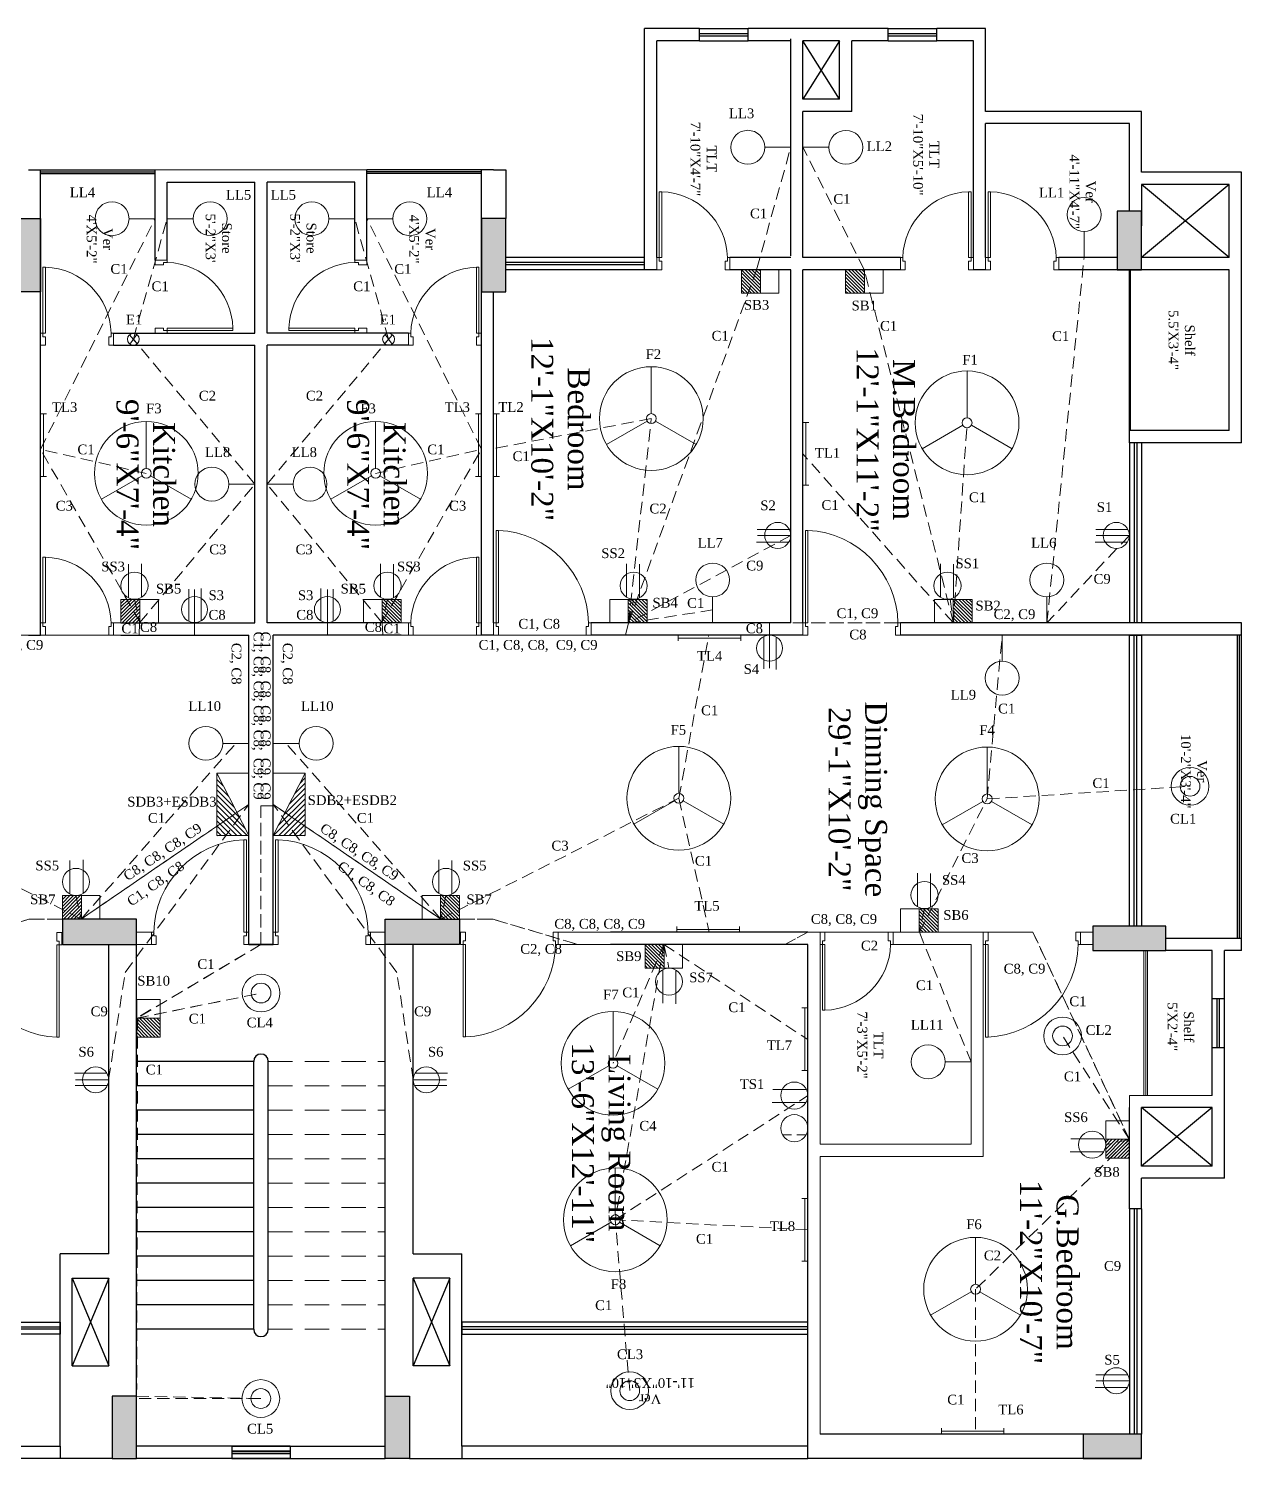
# Model space of a CAD drawing. Header units: feet. Extents: x -1909 to 11484, y -1193 to 2041.
# Drawn here: x 330 to 828, y 33 to 620 of the extents above; entities that cross this region are included whole.
import ezdxf

# ---------------------------------------------------------------- set-up
doc = ezdxf.new("R2010")
doc.units = ezdxf.units.FT
doc.header["$LTSCALE"] = 20
doc.header["$MEASUREMENT"] = 0
doc.linetypes.add('DASHED', pattern=[0.75, 0.5, -0.25])
doc.linetypes.add('HIDDEN', pattern=[0.375, 0.25, -0.125])
doc.layers.get('0').update_dxf_attribs({"color": 255})
for name, color, linetype, lineweight in [('Door', 6, 'Continuous', 0), ('Emergency Lines', 30, 'HIDDEN', 0), ('FF', 50, 'Continuous', 0), ('Hatch', 7, 'Continuous', 0), ('Main Layout', 7, 'Continuous', 0), ('Main Lines', 84, 'HIDDEN', 0), ('text', 10, 'Continuous', 0)]:
    doc.layers.add(name, color=color, linetype=linetype, lineweight=lineweight)
doc.styles.get("Standard").update_dxf_attribs({"font": 'times.ttf', "height": 18})

# ---------------------------------------------------------------- blocks, each defined once
blk = doc.blocks.new('Big Door')
at = {"layer": 'Door', "lineweight": -2}
for p, q in [((-40, 5), (-40, 0)), ((0, 5), (0, 0))]:
    blk.add_line(p, q, dxfattribs=at)
for points in [[(-1, 5), (-1, 43), (-2, 43), (-2, 5), (-1, 5)], [(-40, 0), (-38, 0), (-38, 3.5), (-39, 3.5), (-39, 5), (-40, 5), (-40, 0)], [(0, 0), (-2, 0), (-2, 3.5), (-1, 3.5), (-1, 5), (0, 5), (0, 0)]]:
    blk.add_lwpolyline(points, dxfattribs=at)
blk.add_arc((-0.22, 4.25), 38.79, 92.63565, 178.89215, dxfattribs=at)
blk = doc.blocks.new('Small Door')
at = {"layer": 'Door', "lineweight": -2}
blk.add_line((-5, 30), (0, 30), dxfattribs=at)
for points in [[(0, 30), (0, 28), (-3.5, 28), (-3.5, 29), (-5, 29), (-5, 30), (0, 30)], [(-5, 1), (-32, 1), (-32, 2), (-5, 2), (-5, 1)], [(0, 0), (0, 2), (-3.5, 2), (-3.5, 1), (-5, 1), (-5, 0), (0, 0)]]:
    blk.add_lwpolyline(points, dxfattribs=at)
blk.add_arc((-4.25, 1.25), 27.76, 91.54816, 178.45184, dxfattribs=at)
blk = doc.blocks.new('lintel_light')
blk.add_line((26.7, 0), (0, 0))
blk.add_circle((44.1, 0), 17.4)
blk = doc.blocks.new('tube_light')
at = {"layer": 'FF'}
for p, q in [((0, 3), (0, 6)), ((0, 3), (64.3, 3)), ((0, 3), (0, 0)), ((64.3, 3), (64.3, 6)), ((64.3, 3), (64.3, 0))]:
    blk.add_line(p, q, dxfattribs=at)
blk = doc.blocks.new('exhaust')
for p, q in [((26.7, 1), (-1.3, 33.3)), ((0, 0), (25.4, 34.3))]:
    blk.add_line(p, q)
blk.add_circle((12.7, 17.1), 21.3)
blk = doc.blocks.new('ceiling_light')
at = {"layer": 'FF'}
for radius in [15.5, 8.12]:
    blk.add_circle((0, 8.1), radius, dxfattribs=at)
blk = doc.blocks.new('hatch1')
h = blk.add_hatch()
h.set_pattern_fill('ANSI31', color=256, scale=20, style=0)
h.set_pattern_definition([(45, (-48.1155, 69.177), (-1.76777, 1.76777), [])])
h.paths.add_polyline_path([(19.5, 0), (19.5, 24.2), (0, 24.2), (0, 0)])
blk.add_line((19.5, 24.2), (19.5, 0))
blk.add_lwpolyline([(0, 24.2), (38.5, 24.2), (38.5, 0), (0, 0)], close=True)
blk = doc.blocks.new('threepinsocket')
for p, q in [((-45.7, 9), (-1.4, 9)), ((-43.9, 16.7), (-0.8, 16.7)), ((-43.2, 0), (0, 0))]:
    blk.add_line(p, q)
blk.add_circle((-28.3, 9), 17.4)
blk = doc.blocks.new('mdb')
h = blk.add_hatch()
h.set_pattern_fill('ANSI31', color=256, scale=30, style=0)
h.paths.add_polyline_path([(0, 0), (63.9, 32.9), (63.9, 0)])
for p, q in [((0, 0), (63.9, 32.9)), ((0, 32.9), (63.9, 32.9)), ((0, 0), (0, 32.9)), ((63.9, 32.9), (63.9, 0)), ((63.9, 0), (0, 0)), ((63.9, 1.1), (64.3, 0.9))]:
    blk.add_line(p, q)
blk = doc.blocks.new('ceiling_fan')
at = {"layer": 'FF'}
for p, q in [((18.44, 12.66), (18.44, 31.94)), ((16.69, 9.64), (0, 0)), ((20.19, 9.64), (36.88, 0))]:
    blk.add_line(p, q, dxfattribs=at)
for radius in [21.29, 2.02]:
    blk.add_circle((18.44, 10.65), radius, dxfattribs=at)
blk = doc.blocks.new('switchboardsocket')
for p, q in [((-43.9, 16.7), (-0.8, 16.7)), ((-43.2, 0), (0, 0))]:
    blk.add_line(p, q)
blk.add_circle((-28.3, 9), 17.4)
blk = doc.blocks.new('tv')
for p, q in [((-31.8, -4.1), (-20.1, -4.1)), ((-13.3, -4), (-1.6, -4))]:
    blk.add_line(p, q)
blk.add_circle((-16.8, 4.6), 17.4)

msp = doc.modelspace()

# ---------------------------------------------------------------- hatches: boundary and pattern name
at = {"layer": 'Hatch', "lineweight": -2, "ltscale": 10}
h = msp.add_hatch(dxfattribs=at)
h.set_pattern_fill('AR-CONC', color=256, scale=0.75, angle=-90, style=0)
h.set_pattern_definition([(320, (-135676.1637, -218216.629), (-0.47064101, -5.37945137), [0.5625, -6.1875]), (265, (-135676.164, -218216.629), (5.641441, 1.040635), [0.45, -4.95]), (10.4514, (-135676.203, -218217.0775), (5.17079657, -4.33882036), [0.47805142, -5.25856584]), (316.1842, (-135674.664, -218216.629), (-1.2413926, -8.00430786), [0.84375, -9.28125]), (6.6356, (-135674.767, -218217.296), (7.30588403, -7.0099703), [0.71707716, -7.8878475]), (261.1842, (-135674.664, -218216.629), (7.3058895, -7.0099646), [0.675, -7.425]), (291, (-135675.0387, -218217.379), (-3.01964168, -4.47680289), [0.5625, -6.1875]), (236, (-135675.039, -218217.379), (5.43862534, -1.82486499), [0.45, -4.95]), (341.4514, (-135675.2904, -218217.7523), (2.41897873, -6.30166971), [0.47805142, -5.25856584]), (307.5, (-135676.1637, -218216.6292), (2.496703904, -0.091198915), [0, -4.89, 0, -5.025, 0, -4.96875]), (277.5, (-135676.1637, -218216.6292), (2.95808784, -1.97302153), [0, -2.865, 0, -4.7775, 0, -1.89375]), (237.5, (-135676.1637, -218214.9567), (-0.169161538, -4.003668271), [0, -1.875, 0, -5.85, 0, -7.7625]), (227.5, (-135676.1637, -218214.2067), (0.750787367, -4.37389627), [0, -2.4375, 0, -3.885, 0, -5.5125])])
h.paths.add_polyline_path([(763.12, 42.92), (763.12, 32.92), (787.12, 32.92), (787.12, 42.92)])
h.paths.add_polyline_path([(797.12, 251.42), (767.12, 251.42), (767.12, 241.42), (797.12, 241.42)])
h.paths.add_polyline_path([(777.12, 544.92), (777.12, 520.92), (787.12, 520.92), (787.12, 544.92)])
h.paths.add_polyline_path([(516.12, 541.92), (516.12, 511.92), (526.12, 511.92), (526.12, 541.92)])
h.paths.add_polyline_path([(507.13, 243.92), (507.13, 254.34), (476.65, 254.34), (476.65, 243.92)])
h.paths.add_polyline_path([(476.65, 58.42), (476.65, 32.92), (486.65, 32.92), (486.65, 58.42)])
h.paths.add_polyline_path([(364.58, 58.42), (364.58, 32.92), (374.58, 32.92), (374.58, 58.42)])
h.paths.add_polyline_path([(344.1, 254.34), (344.1, 243.92), (374.58, 243.92), (374.58, 254.34)])
h.paths.add_polyline_path([(325.12, 511.92), (335.12, 511.92), (335.12, 541.92), (325.12, 541.92)])
h.paths.add_polyline_path([(64.12, 520.92), (74.12, 520.92), (74.12, 544.92), (64.12, 544.92)])
h.paths.add_polyline_path([(84.12, 241.42), (84.12, 251.42), (54.12, 251.42), (54.12, 241.42)])
h.paths.add_polyline_path([(88.12, 42.92), (64.12, 42.92), (64.12, 32.92), (88.12, 32.92)])

# ---------------------------------------------------------------- linework, layer by layer
at = {"layer": 'Emergency Lines'}
for p, q in [((673.3, 520.92), (648.12, 571.19)), ((373.23, 492.38), (387.12, 541.89)), ((478.01, 492.38), (464.12, 541.89)), ((709.88, 375.92), (673.3, 520.92)), ((423.12, 432.92), (373.23, 492.38)), ((428.12, 432.92), (478.01, 492.38)), ((585.87, 459.83), (521.12, 447.53)), ((576.49, 375.92), (585.87, 459.83)), ((709.88, 375.92), (715.5, 458.08)), ((709.88, 375.92), (648.12, 445.29)), ((375.81, 375.92), (423.12, 432.92)), ((475.42, 375.92), (428.12, 432.92)), ((708.49, 385.72), (709.88, 375.92)), ((375.59, 370.92), (375.81, 375.92)), ((475.65, 370.92), (475.42, 375.92)), ((575.25, 370.92), (576.49, 375.92)), ((576.49, 375.92), (709.88, 375.92)), ((420.61, 370.92), (275.98, 370.92)), ((420.61, 301.43), (420.61, 370.92)), ((430.63, 301.43), (430.63, 370.92)), ((430.63, 370.92), (575.25, 370.92)), ((597.17, 303.96), (609.44, 370.92)), ((351.8, 254.34), (254.06, 303.96)), ((420.61, 301.43), (351.8, 254.34)), ((425.62, 243.92), (425.62, 300.89)), ((430.63, 301.43), (499.44, 254.34)), ((499.44, 254.34), (597.17, 303.96)), ((597.17, 303.96), (609.62, 248.92)), ((349.68, 264.03), (351.8, 254.34)), ((501.56, 264.03), (499.44, 254.34)), ((330.32, 254.28), (295.69, 243.97)), ((351.8, 254.34), (330.32, 254.28)), ((499.44, 254.34), (520.91, 254.28)), ((520.91, 254.28), (555.55, 243.97)), ((640.64, 243.92), (650.12, 248.92)), ((650.12, 248.92), (695.92, 248.92)), ((695.92, 248.92), (742.53, 248.92)), ((695.92, 248.92), (717.12, 195.75)), ((742.53, 248.92), (782.12, 163.84)), ((425.62, 243.92), (374.58, 213.58)), ((555.55, 243.97), (591.02, 243.92)), ((591.02, 243.92), (570.15, 195.14)), ((591.02, 243.92), (640.64, 243.92)), ((591.02, 243.92), (650.12, 204.84)), ((591.02, 243.92), (593.12, 234.21)), ((374.58, 213.58), (425.56, 223.96)), ((374.58, 213.58), (374.58, 57.51)), ((782.12, 163.84), (718.97, 102.37)), ((718.97, 102.37), (718.97, 42.92)), ((425.56, 57.51), (374.58, 57.51))]:
    msp.add_line(p, q, dxfattribs=at)
at = {"layer": 'Hatch', "lineweight": -2}
for points in [[(344.1, 254.34), (344.1, 243.92), (374.58, 243.92), (374.58, 254.34)], [(507.13, 254.34), (507.13, 243.92), (476.65, 243.92), (476.65, 254.34)]]:
    msp.add_lwpolyline(points, close=True, dxfattribs=at)
at = {"layer": 'Main Layout', "lineweight": -2}
for p, q in [((583.12, 520.92), (583.12, 619.92)), ((605.62, 619.92), (583.12, 619.92)), ((605.62, 614.92), (605.62, 619.92)), ((605.62, 619.92), (625.62, 619.92)), ((605.62, 617.92), (625.62, 617.92)), ((605.62, 616.92), (625.62, 616.92)), ((683.12, 619.92), (625.62, 619.92)), ((625.62, 614.92), (625.62, 619.92)), ((683.12, 614.92), (683.12, 619.92)), ((683.12, 619.92), (703.12, 619.92)), ((683.12, 617.92), (703.12, 617.92)), ((683.12, 616.92), (703.12, 616.92)), ((723.12, 619.92), (703.12, 619.92)), ((703.12, 614.92), (703.12, 619.92)), ((723.12, 585.92), (723.12, 619.92)), ((588.12, 525.92), (588.12, 614.92)), ((605.62, 614.92), (588.12, 614.92)), ((605.62, 614.92), (625.62, 614.92)), ((643.12, 614.92), (625.62, 614.92)), ((643.12, 526.7), (643.12, 615.7)), ((648.12, 590.92), (648.12, 614.92)), ((663.12, 614.92), (648.12, 614.92)), ((663.12, 614.92), (648.12, 590.92)), ((663.12, 590.92), (648.12, 614.92)), ((663.12, 590.92), (663.12, 614.92)), ((668.12, 585.92), (668.12, 614.92)), ((683.12, 614.92), (668.12, 614.92)), ((683.12, 614.92), (703.12, 614.92)), ((718.12, 614.92), (703.12, 614.92)), ((718.12, 525.92), (718.12, 614.92)), ((663.12, 590.92), (648.12, 590.92)), ((648.12, 525.92), (648.12, 585.92)), ((668.12, 585.92), (648.12, 585.92)), ((787.12, 585.92), (723.12, 585.92)), ((787.12, 560.92), (787.12, 585.92)), ((723.12, 525.92), (723.12, 580.92)), ((782.12, 580.92), (723.12, 580.92)), ((782.12, 544.92), (782.12, 580.92)), ((330.12, 561.92), (335.12, 561.92)), ((335.12, 370.92), (335.12, 561.92)), ((335.12, 561.92), (382.12, 561.92)), ((335.12, 561.17), (382.12, 561.17)), ((335.12, 560.42), (382.12, 560.42)), ((382.12, 524.92), (382.12, 561.92)), ((469.12, 524.92), (469.12, 561.92)), ((516.12, 561.92), (469.12, 561.92)), ((516.12, 561.17), (469.12, 561.17)), ((516.12, 560.42), (469.12, 560.42)), ((516.12, 370.92), (516.12, 561.92)), ((521.12, 561.92), (516.12, 561.92)), ((521.12, 561.92), (526.12, 561.92)), ((526.12, 561.92), (526.12, 541.92)), ((828.12, 560.92), (787.12, 560.92)), ((828.12, 449.92), (828.12, 560.92)), ((387.12, 524.92), (387.12, 556.92)), ((387.12, 556.92), (423.12, 556.92)), ((423.12, 494.92), (423.12, 556.92)), ((428.12, 494.92), (428.12, 556.92)), ((464.12, 556.92), (428.12, 556.92)), ((464.12, 524.92), (464.12, 556.92)), ((823.12, 555.92), (787.12, 555.92)), ((823.12, 525.92), (787.12, 555.92)), ((823.12, 555.92), (787.12, 525.92)), ((787.12, 555.92), (787.12, 538.92)), ((823.12, 525.92), (823.12, 555.92)), ((583.12, 525.92), (526.12, 525.92)), ((583.12, 523.92), (526.12, 523.92)), ((583.12, 522.92), (526.12, 522.92)), ((643.12, 525.92), (618.12, 525.92)), ((688.12, 525.92), (648.12, 525.92)), ((777.12, 525.92), (753.12, 525.92)), ((823.12, 525.92), (787.12, 525.92)), ((583.12, 520.92), (526.12, 520.92)), ((588.12, 520.92), (583.12, 520.92)), ((643.12, 520.92), (618.12, 520.92)), ((643.12, 375.92), (643.12, 520.92)), ((648.12, 375.92), (648.12, 520.92)), ((688.12, 520.92), (648.12, 520.92)), ((723.12, 520.92), (718.12, 520.92)), ((782.12, 520.92), (753.12, 520.92)), ((823.12, 520.92), (782.12, 520.92)), ((782.12, 454.92), (782.12, 520.92)), ((782.37, 454.92), (782.37, 520.92)), ((782.62, 454.92), (782.62, 520.92)), ((823.12, 454.92), (823.12, 520.92)), ((521.12, 375.92), (521.12, 511.92)), ((365.12, 494.92), (423.12, 494.92)), ((486.12, 494.92), (428.12, 494.92)), ((365.12, 489.92), (423.12, 489.92)), ((423.12, 375.92), (423.12, 489.92)), ((428.12, 375.92), (428.12, 489.92)), ((486.12, 489.92), (428.12, 489.92)), ((782.12, 449.92), (782.12, 454.92)), ((823.12, 454.92), (782.12, 454.92)), ((828.12, 449.92), (782.12, 449.92)), ((782.12, 449.92), (782.12, 375.92)), ((784.12, 449.92), (784.12, 375.92)), ((785.12, 449.92), (785.12, 375.92)), ((787.12, 449.92), (787.12, 375.92)), ((368.12, 375.92), (423.12, 375.92)), ((483.12, 375.92), (428.12, 375.92)), ((643.12, 375.92), (561.12, 375.92)), ((828.12, 375.92), (688.12, 375.92)), ((828.12, 370.92), (828.12, 375.92)), ((330.12, 370.92), (335.12, 370.92)), ((368.12, 370.92), (420.62, 370.92)), ((420.62, 243.92), (420.62, 370.92)), ((483.12, 370.92), (430.62, 370.92)), ((430.62, 243.92), (430.62, 370.92)), ((521.12, 370.92), (516.12, 370.92)), ((648.12, 370.92), (561.12, 370.92)), ((828.12, 370.92), (688.12, 370.92)), ((784.12, 251.42), (784.12, 370.92)), ((785.12, 251.42), (785.12, 370.92)), ((826.52, 246.42), (826.52, 370.92)), ((827.32, 246.42), (827.32, 370.92)), ((828.12, 246.42), (828.12, 370.92)), ((650.12, 248.92), (569.12, 248.92)), ((363.12, 116.92), (363.12, 243.92)), ((430.62, 243.92), (420.62, 243.92)), ((420.62, 243.92), (430.62, 243.92)), ((488.12, 116.92), (488.12, 243.92)), ((650.12, 243.92), (569.12, 243.92)), ((650.12, 32.92), (650.12, 243.92)), ((655.12, 243.92), (655.12, 243.92)), ((828.12, 246.42), (797.12, 246.42)), ((816.12, 241.42), (797.12, 241.42)), ((816.12, 221.67), (816.12, 241.42)), ((828.12, 241.42), (821.12, 241.42)), ((821.12, 221.67), (821.12, 241.42)), ((828.12, 241.42), (828.12, 246.42)), ((816.12, 221.67), (821.12, 221.67)), ((816.12, 201.67), (816.12, 221.67)), ((818.12, 201.67), (818.12, 221.67)), ((819.12, 201.67), (819.12, 221.67)), ((821.12, 201.67), (821.12, 221.67)), ((816.12, 181.92), (816.12, 201.67)), ((816.12, 201.67), (821.12, 201.67)), ((821.12, 147.92), (821.12, 201.67)), ((782.12, 135.37), (782.12, 176.92)), ((816.12, 176.92), (787.12, 176.92)), ((787.12, 152.92), (787.12, 176.92)), ((816.12, 176.92), (787.12, 152.92)), ((816.12, 152.92), (787.12, 176.92)), ((816.12, 152.92), (816.12, 176.92)), ((816.12, 152.92), (787.12, 152.92)), ((821.12, 147.92), (787.12, 147.92)), ((787.12, 135.37), (787.12, 147.92)), ((787.12, 135.37), (782.12, 135.37)), ((782.12, 135.37), (782.12, 42.92)), ((784.12, 135.37), (784.12, 42.92)), ((785.12, 135.37), (785.12, 42.92)), ((787.12, 135.37), (787.12, 42.92)), ((343.12, 37.92), (343.12, 116.92)), ((363.12, 116.92), (343.12, 116.92)), ((488.12, 116.92), (508.12, 116.92)), ((508.12, 37.92), (508.12, 116.92)), ((348.12, 106.92), (363.12, 106.92)), ((348.12, 70.92), (348.12, 106.92)), ((363.12, 106.92), (348.12, 70.92)), ((348.12, 106.92), (363.12, 70.92)), ((363.12, 70.92), (363.12, 106.92)), ((503.12, 106.92), (488.12, 106.92)), ((488.12, 70.92), (488.12, 106.92)), ((488.12, 106.92), (503.12, 70.92)), ((503.12, 106.92), (488.12, 70.92)), ((503.12, 70.92), (503.12, 106.92)), ((201.12, 86.92), (343.12, 86.92)), ((343.12, 85.92), (201.12, 85.92)), ((650.12, 86.92), (508.12, 86.92)), ((508.12, 85.92), (650.12, 85.92)), ((348.12, 70.92), (363.12, 70.92)), ((503.12, 70.92), (488.12, 70.92)), ((787.12, 42.92), (655.12, 42.92)), ((364.58, 32.92), (343.12, 32.92)), ((486.65, 32.92), (508.12, 32.92)), ((787.12, 32.92), (650.12, 32.92))]:
    msp.add_line(p, q, dxfattribs=at)
at = {"layer": 'Main Layout'}
for p, q in [((382.12, 561.92), (425.62, 561.92)), ((469.12, 561.92), (425.62, 561.92)), ((382.12, 524.92), (387.12, 524.92)), ((469.12, 524.92), (464.12, 524.92)), ((588.12, 525.92), (588.12, 520.92)), ((618.12, 525.92), (618.12, 520.92)), ((688.12, 525.92), (688.12, 520.92)), ((718.12, 525.92), (718.12, 520.92)), ((723.12, 525.92), (723.12, 520.92)), ((753.12, 525.92), (753.12, 520.92)), ((753.12, 525.92), (753.12, 520.92)), ((753.12, 525.92), (753.12, 520.92)), ((753.12, 525.92), (753.12, 520.92)), ((365.12, 494.92), (365.12, 489.92)), ((486.12, 494.92), (486.12, 489.92)), ((368.12, 375.92), (365.12, 375.92)), ((365.12, 375.92), (365.12, 370.92)), ((483.12, 375.92), (486.12, 375.92)), ((486.12, 375.92), (486.12, 370.92)), ((521.12, 375.92), (521.12, 370.92)), ((521.12, 375.92), (521.12, 370.92)), ((561.12, 375.92), (561.12, 370.92)), ((561.12, 375.92), (561.12, 370.92)), ((648.12, 375.92), (648.12, 370.92)), ((688.12, 375.92), (688.12, 370.92)), ((365.12, 370.92), (368.12, 370.92)), ((486.12, 370.92), (483.12, 370.92)), ((374.58, 248.92), (380.62, 248.92)), ((380.62, 248.92), (380.62, 243.92)), ((476.65, 248.92), (470.62, 248.92)), ((470.62, 248.92), (470.62, 243.92)), ((547.57, 243.94), (547.57, 248.94)), ((569.12, 248.92), (547.57, 248.92)), ((650.12, 248.92), (655.12, 248.92)), ((655.12, 248.92), (655.12, 243.92)), ((685.12, 248.92), (722.12, 248.92)), ((685.12, 248.92), (685.12, 243.92)), ((722.12, 248.92), (722.12, 156.92)), ((762.12, 248.92), (767.12, 248.92)), ((762.12, 248.92), (762.12, 243.92)), ((374.58, 243.92), (380.62, 243.92)), ((476.65, 243.92), (470.62, 243.92)), ((569.12, 243.92), (547.57, 243.94)), ((655.12, 243.92), (655.12, 161.92)), ((717.12, 243.92), (685.12, 243.92)), ((717.12, 243.92), (717.12, 161.92)), ((762.12, 243.92), (767.12, 243.92)), ((788.12, 181.92), (788.12, 241.42)), ((788.87, 181.92), (788.87, 241.42)), ((789.62, 181.92), (789.62, 241.42)), ((788.12, 181.92), (782.12, 181.92)), ((782.12, 176.92), (782.12, 181.92)), ((816.12, 181.92), (788.12, 181.92)), ((717.12, 161.92), (655.12, 161.92)), ((655.12, 156.92), (655.12, 42.92)), ((655.12, 156.92), (717.12, 156.92)), ((717.12, 156.92), (722.12, 156.92))]:
    msp.add_line(p, q, dxfattribs=at)
at = {"layer": 'Main Layout', "lineweight": -2, "ltscale": 10}
for p, q in [((374.58, 58.42), (374.58, 243.92)), ((476.65, 58.42), (476.65, 243.92)), ((422.62, 195.92), (374.58, 195.92)), ((422.62, 85.92), (422.62, 195.92)), ((428.62, 85.92), (428.62, 195.92)), ((422.62, 185.92), (374.58, 185.92)), ((422.62, 175.92), (374.58, 175.92)), ((422.62, 165.92), (374.58, 165.92)), ((422.62, 155.92), (374.58, 155.92)), ((422.62, 145.92), (374.58, 145.92)), ((422.62, 135.92), (374.58, 135.92)), ((422.62, 125.92), (374.58, 125.92)), ((422.62, 115.92), (374.58, 115.92)), ((422.62, 105.92), (374.58, 105.92)), ((422.62, 95.92), (374.58, 95.92)), ((422.62, 85.92), (374.58, 85.92)), ((413.62, 37.92), (374.58, 37.92)), ((413.62, 37.92), (413.62, 32.92)), ((437.62, 37.92), (413.62, 37.92)), ((413.62, 37.92), (437.62, 37.92)), ((437.62, 35.92), (413.62, 35.92)), ((413.62, 35.92), (437.62, 35.92)), ((437.62, 37.92), (476.65, 37.92)), ((437.62, 37.92), (437.62, 32.92)), ((413.62, 32.92), (374.58, 32.92)), ((437.62, 34.92), (413.62, 34.92)), ((413.62, 34.92), (437.62, 34.92)), ((437.62, 32.92), (413.62, 32.92)), ((413.62, 32.92), (437.62, 32.92)), ((437.62, 32.92), (476.65, 32.92))]:
    msp.add_line(p, q, dxfattribs=at)
at = {"layer": 'Main Layout', "linetype": 'DASHED'}
for p, q in [((428.62, 195.92), (476.65, 195.92)), ((428.62, 185.92), (476.65, 185.92)), ((428.62, 175.92), (476.65, 175.92)), ((428.62, 165.92), (476.65, 165.92)), ((428.62, 155.92), (476.65, 155.92)), ((428.62, 145.92), (476.65, 145.92)), ((428.62, 135.92), (476.65, 135.92)), ((428.62, 125.92), (476.65, 125.92)), ((428.62, 115.92), (476.65, 115.92)), ((428.62, 105.92), (476.65, 105.92)), ((428.62, 95.92), (476.65, 95.92)), ((428.62, 85.92), (476.65, 85.92))]:
    msp.add_line(p, q, dxfattribs=at)
at = {"layer": 'Main Layout', "lineweight": -2}
for points in [[(335.12, 541.92), (335.12, 511.92), (325.12, 511.92), (325.12, 541.92)], [(516.12, 541.92), (516.12, 511.92), (526.12, 511.92), (526.12, 541.92)], [(777.12, 544.92), (777.12, 520.92), (787.12, 520.92), (787.12, 544.92)], [(344.1, 254.34), (344.1, 243.92), (374.58, 243.92), (374.58, 254.34)], [(507.13, 254.34), (507.13, 243.92), (476.65, 243.92), (476.65, 254.34)], [(797.12, 251.42), (767.12, 251.42), (767.12, 241.42), (797.12, 241.42)], [(343.12, 88.92), (343.12, 83.92), (201.12, 83.92), (201.12, 88.92)], [(508.12, 88.92), (508.12, 83.92), (650.12, 83.92), (650.12, 88.92)], [(364.58, 58.42), (364.58, 32.92), (374.58, 32.92), (374.58, 58.42)], [(486.65, 58.42), (486.65, 32.92), (476.65, 32.92), (476.65, 58.42)], [(763.12, 32.92), (787.12, 32.92), (787.12, 42.92), (763.12, 42.92)], [(201.12, 32.92), (201.12, 37.92), (343.12, 37.92), (343.12, 32.92)], [(650.12, 32.92), (650.12, 37.92), (508.12, 37.92), (508.12, 32.92)]]:
    msp.add_lwpolyline(points, close=True, dxfattribs=at)
msp.add_lwpolyline([(782.12, 251.42), (782.12, 370.92), (787.12, 370.92), (787.12, 251.42)], dxfattribs=at)
at = {"layer": 'Main Layout', "lineweight": -2, "ltscale": 10}
for centre, start, end in [((425.62, 195.92), 0, 180), ((425.62, 195.92), 0, 180), ((425.62, 85.92), 180, 0), ((425.62, 85.92), 180, 0)]:
    msp.add_arc(centre, 3, start, end, dxfattribs=at)
at = {"layer": 'Main Lines'}
for p, q in [((629.07, 520.92), (643.12, 571.2)), ((335.12, 447.18), (382.12, 541.87)), ((516.12, 447.18), (469.12, 541.87)), ((748.27, 375.92), (763.54, 525.92)), ((576.49, 375.92), (629.07, 520.92)), ((378.54, 437.32), (335.12, 447.18)), ((375.83, 376.39), (335.12, 447.18)), ((472.69, 437.32), (516.12, 447.18)), ((475.4, 376.39), (516.12, 447.18)), ((643.12, 411.88), (576.49, 375.92)), ((782.12, 411.88), (748.27, 375.92)), ((373.69, 385.62), (375.94, 375.92)), ((477.54, 385.62), (475.29, 375.92)), ((576.49, 375.92), (578.6, 385.62)), ((375.59, 370.92), (375.81, 375.91)), ((398.34, 376.05), (398.34, 370.92)), ((452.89, 376.05), (452.89, 370.92)), ((475.65, 370.92), (475.42, 375.91)), ((576.49, 375.92), (575.25, 370.92)), ((576.49, 375.92), (611.05, 381.27)), ((709.88, 375.92), (576.49, 375.92)), ((634.41, 370.91), (634.41, 375.92)), ((709.88, 375.92), (748.27, 375.92)), ((275.98, 370.92), (420.61, 370.92)), ((420.61, 370.92), (420.62, 301.43)), ((430.63, 370.92), (430.62, 301.43)), ((575.25, 370.92), (430.63, 370.92)), ((723.75, 303.68), (729.93, 370.92)), ((351.8, 254.34), (415.27, 326.49)), ((499.44, 254.34), (435.96, 326.49)), ((723.75, 303.68), (807.03, 308.86)), ((351.8, 254.34), (420.62, 301.43)), ((369.86, 232.42), (420.62, 301.43)), ((425.62, 300.89), (431.01, 300.89)), ((425.62, 300.89), (425.62, 243.92)), ((499.44, 254.34), (430.62, 301.43)), ((481.38, 232.42), (430.62, 301.43)), ((695.92, 248.92), (723.75, 303.68)), ((698.04, 258.62), (695.92, 248.92)), ((295.69, 243.97), (330.32, 254.28)), ((330.32, 254.28), (351.8, 254.34)), ((520.91, 254.28), (499.44, 254.34)), ((555.55, 243.97), (520.91, 254.28)), ((650.12, 248.92), (640.64, 243.92)), ((742.53, 248.92), (650.12, 248.92)), ((782.12, 163.84), (742.53, 248.92)), ((425.62, 243.92), (374.58, 213.67)), ((640.64, 243.92), (555.55, 243.97)), ((591.02, 243.92), (571.07, 130.87)), ((363.09, 188.35), (369.86, 232.42)), ((488.14, 188.35), (481.38, 232.42)), ((374.58, 213.67), (425.67, 223.96)), ((375.01, 213.67), (374.58, 58.42)), ((782.12, 163.84), (754.69, 206.37)), ((571.07, 130.87), (650.16, 181.88)), ((782.12, 163.84), (772.42, 161.72)), ((782.12, 64.81), (782.12, 163.84)), ((650.12, 126.79), (571.07, 130.87)), ((576.99, 60.74), (571.07, 130.87)), ((374.58, 58.42), (425.56, 57.51))]:
    msp.add_line(p, q, dxfattribs=at)

# ---------------------------------------------------------------- block references
at = {"layer": 'FF'}
for name, p, xscale, yscale, zscale, rotation in [('lintel_light', (643.12, 571.2), 0.3999999999999773, 0.4000000000000909, 0.4, 180), ('lintel_light', (648.12, 571.19), -0.3999999999999773, 0.3999999999999773, 0.4, 180), ('lintel_light', (382.12, 541.87), 0.3999999999999773, 0.3999999999999773, 0.4, 180), ('lintel_light', (387.12, 541.89), -0.3999999999999773, 0.4000000000000909, 0.4, 180), ('lintel_light', (464.12, 541.89), 0.3999999999999773, 0.4000000000000909, 0.4, 180), ('lintel_light', (469.12, 541.87), -0.3999999999999773, 0.3999999999999773, 0.4, 180), ('lintel_light', (763.54, 525.92), -0.3999999999999773, 0.3999999999999773, 0.4, 270), ('hatch1', (622.85, 520.92), -0.3999999999999773, 0.3999999999999773, 0.4, 180), ('hatch1', (665.61, 520.92), -0.3999999999999773, 0.3999999999999773, 0.4, 180), ('tube_light', (335.12, 436.06), -0.3999999999999773, 0.3999999999999773, 0.4, 270), ('tube_light', (516.12, 436.06), 0.3999999999999773, 0.3999999999999773, 0.4, 90), ('tube_light', (523.52, 436.06), 0.3999999999999773, 0.3999999999999773, 0.4, 90), ('tube_light', (650.54, 458.2), -0.3999999999999773, 0.3999999999999773, 0.4, 90), ('lintel_light', (423.12, 432.92), 0.3999999999999773, 0.3999999999999773, 0.4, 180), ('lintel_light', (428.12, 432.92), -0.3999999999999773, 0.3999999999999773, 0.4, 180), ('switchboardsocket', (376.57, 400.25), 0.3199999999999932, 0.3199999999999363, 0.3200000000000001, 90), ('switchboardsocket', (474.66, 400.25), -0.3199999999999932, 0.3199999999999363, 0.3200000000000001, 270), ('switchboardsocket', (575.73, 400.25), -0.3199999999999932, 0.3199999999999363, 0.3200000000000001, 270), ('lintel_light', (611.05, 375.92), -0.3999999999999773, 0.3999999999999773, 0.4, 270), ('switchboardsocket', (704.56, 400.25), -0.3199999999999932, 0.3199999999999363, 0.3200000000000001, 270), ('lintel_light', (748.27, 375.92), -0.3999999999999773, 0.3999999999999773, 0.4, 270), ('threepinsocket', (401.1, 390.09), 0.307200000000023, 0.3072000000000799, 0.3072000000000001, 90), ('threepinsocket', (450.13, 390.09), -0.307200000000023, 0.3072000000000799, 0.3072000000000001, 270), ('threepinsocket', (637.17, 356.87), -0.3071999999999662, 0.3072000000000799, 0.3072000000000001, 90), ('lintel_light', (729.93, 370.92), -0.3999999999999773, 0.3999999999999773, 0.4, 90), ('lintel_light', (420.62, 326.49), 0.3999999999999773, 0.3999999999999773, 0.4, 180), ('lintel_light', (430.62, 326.49), -0.3999999999999773, 0.3999999999999773, 0.4, 180), ('mdb', (407.46, 314.2), 0.3999999999999773, 0.3999999999999773, 0.4, 270), ('mdb', (443.78, 314.2), -0.3999999999999773, 0.3999999999999773, 0.4, 90), ('switchboardsocket', (352.56, 278.66), 0.3199999999999932, 0.3199999999999363, 0.3200000000000001, 90), ('switchboardsocket', (498.68, 278.66), -0.3199999999999932, 0.3199999999999363, 0.3200000000000001, 270), ('switchboardsocket', (695.16, 273.25), -0.3199999999999932, 0.3199999999999363, 0.3200000000000001, 270), ('hatch1', (583.32, 243.92), -0.3999999999999773, 0.3999999999999773, 0.4, 180), ('switchboardsocket', (596, 219.58), -0.3199999999999363, 0.3199999999999363, 0.3200000000000001, 90), ('hatch1', (384.28, 205.89), 0.4000000000000341, 0.3999999999999773, 0.4, 90), ('tube_light', (650.12, 192.24), 0.3999999999999773, 0.3999999999999773, 0.4, 90), ('lintel_light', (717.12, 195.75), 0.3999999999999773, 0.4000000000000909, 0.4, 180), ('threepinsocket', (349.05, 191.12), 0.3071999999999662, 0.307200000000023, 0.3072000000000001, 180), ('threepinsocket', (502.19, 191.12), -0.3071999999999662, 0.307200000000023, 0.3072000000000001, 180), ('hatch1', (772.42, 156.14), -0.4000000000000341, 0.3999999999999773, 0.4, 270), ('tube_light', (650.12, 113.94), 0.3999999999999773, 0.3999999999999773, 0.4, 90)]:
    msp.add_blockref(name, p, dxfattribs=dict(at, xscale=xscale, yscale=yscale, zscale=zscale, rotation=rotation))
for name, p, xscale, yscale, zscale in [('exhaust', (371.76, 490.41), 0.1151999999999589, 0.1151999999999589, 0.1152), ('exhaust', (479.47, 490.41), -0.1151999999999589, 0.1151999999999589, 0.1152), ('threepinsocket', (629.07, 409.11), -0.3071999999999662, 0.307200000000023, 0.3072000000000001), ('threepinsocket', (768.07, 409.11), -0.3071999999999662, 0.307200000000023, 0.3072000000000001), ('hatch1', (368.12, 375.92), 0.4000000000000341, 0.3999999999999773, 0.4), ('hatch1', (483.12, 375.92), -0.3999999999999773, 0.3999999999999773, 0.4), ('hatch1', (584.18, 375.92), -0.3999999999999773, 0.3999999999999773, 0.4), ('hatch1', (717.58, 375.92), -0.3999999999999773, 0.3999999999999773, 0.4), ('tube_light', (622.66, 368.53), -0.3999999999999773, 0.3999999999999773, 0.4), ('ceiling_light', (807.03, 304.8), -0.5, 0.5, 0.5), ('hatch1', (344.1, 254.34), 0.3999999999999773, 0.4000000000000057, 0.4), ('hatch1', (507.13, 254.34), -0.3999999999999773, 0.4000000000000057, 0.4), ('hatch1', (703.62, 248.92), -0.3999999999999773, 0.4000000000000057, 0.4), ('tube_light', (622.01, 248.92), -0.3999999999999773, 0.4000000000000057, 0.4), ('ceiling_light', (425.67, 219.9), -0.5, 0.5, 0.5), ('ceiling_light', (754.69, 202.31), -0.5, 0.5, 0.5), ('switchboardsocket', (635.54, 179), -0.3199999999999363, 0.3199999999999363, 0.3200000000000001), ('tv', (639.2, 167.02), -0.32000000000005, 0.3199999999999932, 0.3200000000000001), ('switchboardsocket', (757.79, 158.84), -0.32000000000005, 0.3199999999999932, 0.3200000000000001), ('ceiling_light', (425.56, 53.45), 0.5, 0.5, 0.5), ('ceiling_light', (576.99, 56.68), -0.5, 0.5, 0.5), ('threepinsocket', (768.07, 62.05), -0.3071999999999662, 0.3072000000000088, 0.3072000000000001), ('tube_light', (730.65, 42.92), -0.3999999999999773, 0.3999999999999986, 0.4)]:
    msp.add_blockref(name, p, dxfattribs=dict(at, xscale=xscale, yscale=yscale, zscale=zscale))
at = {"layer": 'FF', "xscale": -1}
for p in [(604.31, 449.18), (733.94, 447.43), (491.13, 426.68), (615.61, 293.31), (742.18, 293.03), (588.58, 184.49), (589.51, 120.22), (737.41, 91.73)]:
    msp.add_blockref('ceiling_fan', p, dxfattribs=at)
at = {"layer": 'FF'}
msp.add_blockref('ceiling_fan', (360.11, 426.68), dxfattribs=at)
at = {"layer": 'Main Layout'}
for name, p, rotation in [('Small Door', (588.12, 520.92), 270), ('Small Door', (723.12, 520.92), 270), ('Small Door', (469.12, 494.92), 7.817934527024445e-11), ('Small Door', (335.12, 489.93), 270), ('Small Door', (335.12, 370.92), 270), ('Big Door', (507.57, 248.94), 180), ('Big Door', (722.12, 248.92), 180)]:
    msp.add_blockref(name, p, dxfattribs=dict(at, rotation=rotation))
at = {"layer": 'Main Layout', "xscale": -1}
for name, p, rotation in [('Small Door', (718.12, 520.92), 90), ('Small Door', (382.12, 494.92), 359.9999999999218), ('Small Door', (516.12, 489.93), 90), ('Small Door', (516.12, 370.92), 90), ('Big Door', (343.83, 248.8), 180), ('Small Door', (655.12, 248.92), 270)]:
    msp.add_blockref(name, p, dxfattribs=dict(at, rotation=rotation))
for p in [(521.12, 370.92), (648.12, 370.92), (430.62, 243.92)]:
    msp.add_blockref('Big Door', p, dxfattribs=at)
at = {"layer": 'Main Layout'}
msp.add_blockref('Big Door', (420.62, 243.92), dxfattribs=at)

# ---------------------------------------------------------------- texts
at = {"layer": 'Emergency Lines', "char_height": 4}
for s, insert, width, attachment_point in [('C1', (667.66, 552), 7.8993, 3), ('C1', (380.7, 516.12), 7.8993, 1), ('C1', (470.54, 516.12), 7.8993, 3), ('C1', (686.83, 499.9), 7.8993, 3), ('C2', (400.11, 471.22), 7.8993, 1), ('C2', (451.12, 471.22), 7.8993, 3), ('C1', (535.96, 446.37), 7.8993, 3), ('C1', (723.31, 429.5), 7.8993, 3), ('C2', (592.16, 424.88), 7.8993, 3), ('C1', (662.79, 426.35), 7.8993, 3), ('C3', (404.37, 408.1), 7.8993, 1), ('C3', (446.87, 408.1), 7.8993, 3), ('C1', (368.33, 375.65), 7.8993, 1), ('C1', (482.9, 375.65), 7.8993, 3), ('C1, C8', (548.41, 377.58), 22.4362, 3), ('C8', (674.22, 373.16), 7.8993, 3), ('C1', (613.35, 342.03), 7.8993, 3), ('C3', (551.94, 286.5), 7.8993, 3), ('C1', (610.79, 280.25), 7.8993, 3), ('C2, C8', (549.19, 244.1), 33.5974, 3), ('C2', (678.97, 245.47), 18.9483, 3), ('C1', (399.52, 237.86), 7.8993, 1), ('C1', (701.55, 229.19), 7.8993, 3), ('C1', (581.02, 226.21), 7.8993, 3), ('C1', (624.54, 220.14), 7.8993, 3), ('C1', (764.54, 222.58), 7.8993, 3), ('C1', (395.98, 215.48), 7.8993, 1), ('C1', (378.31, 194.57), 7.8993, 1), ('C2', (729.44, 118.24), 7.8993, 3), ('C1', (714.43, 59.07), 7.8993, 3)]:
    msp.add_mtext(s, dxfattribs=dict(at, insert=insert, width=width, attachment_point=attachment_point))
for s, insert, width, attachment_point, rotation in [('C2, C8', (417.57, 367.74), 32.8998, 1, 270), ('C2, C8', (433.66, 367.74), 32.8998, 7, 270), ('C1, C8, C8', (370.11, 262.68), 32.4408, 1, 35.4879), ('C1, C8, C8', (481.12, 262.68), 32.4408, 3, 324.5121)]:
    msp.add_mtext(s, dxfattribs=dict(at, insert=insert, width=width, attachment_point=attachment_point, rotation=rotation))
at = {"layer": 'FF', "lineweight": -2, "char_height": 4, "width": 13.0177, "attachment_point": 8}
for s, insert in [('LL3', (622.93, 583.07)), ('LL2', (679.48, 569.61)), ('LL4', (352.35, 550.7)), ('LL5', (416.43, 549.65)), ('LL5', (434.8, 549.65)), ('LL4', (498.88, 550.7)), ('LL1', (750.22, 550.59)), ('SB3', (629.07, 504.45)), ('SB1', (673.29, 504.17)), ('E1', (373.53, 498.46)), ('E1', (477.7, 498.46)), ('F2', (586.73, 484.26)), ('F1', (716.69, 481.97)), ('TL3', (345.02, 462.47)), ('F3', (381.64, 461.94)), ('F3', (469.6, 461.94)), ('TL3', (506.21, 462.47)), ('TL2', (528.27, 462.58)), ('LL8', (407.83, 443.97)), ('LL8', (443.41, 443.97)), ('TL1', (658.22, 443.75)), ('S2', (633.81, 422.13)), ('S1', (771.94, 421.42)), ('LL6', (746.99, 406.8)), ('SS2', (570.19, 402.48)), ('LL7', (610.05, 406.81)), ('SS3', (364.91, 397.03)), ('SS3', (486.32, 397.03)), ('SS1', (715.61, 398.32)), ('SB5', (387.7, 387.94)), ('S3', (407.27, 385.24)), ('S3', (443.96, 385.24)), ('SB5', (463.53, 387.94)), ('SB4', (591.54, 382.17)), ('SB2', (724.15, 380.97)), ('TL4', (609.83, 360.4)), ('S4', (626.98, 354.93)), ('LL9', (714, 344.39)), ('LL10', (402.52, 339.74)), ('LL10', (448.71, 339.74)), ('F5', (596.96, 329.95)), ('F4', (723.67, 329.91)), ('SDB3+ESDB3', (389.06, 300.48)), ('SDB2+ESDB2', (463.11, 301.11)), ('CL1', (804.22, 293.48)), ('SS5', (337.88, 274.27)), ('SS5', (513.35, 274.27)), ('SS4', (710.05, 268.36)), ('SB7', (336.07, 260.38)), ('SB7', (515.16, 260.38)), ('TL5', (608.73, 257.73)), ('SB6', (710.93, 253.97)), ('SB9', (576.64, 237.05)), ('SB10', (381.57, 226.97)), ('SS7', (606.28, 228.34)), ('F7', (569.26, 221.34)), ('CL4', (425.12, 209.82)), ('LL11', (699.12, 208.97)), ('CL2', (769.55, 206.73)), ('S6', (353.88, 197.81)), ('S6', (497.35, 197.81)), ('TL7', (638.46, 200.53)), ('TS1', (627.21, 184.55)), ('SS6', (760.19, 170.95)), ('SB8', (772.96, 148.5)), ('TL8', (639.71, 126.23)), ('F6', (718.32, 126.99)), ('F8', (572.38, 102.4)), ('CL3', (577.14, 73.63)), ('S5', (775.03, 71.38)), ('TL6', (733.5, 50.93)), ('CL5', (425.28, 43.06))]:
    msp.add_mtext(s, dxfattribs=dict(at, insert=insert))
at = {"layer": 'FF', "lineweight": -2, "insert": (808.92, 492.05), "char_height": 4, "width": 30.2381, "attachment_point": 2, "rotation": 270}
msp.add_mtext('Shelf\\P5.5\'X3\'-4"', dxfattribs=at)
at = {"layer": 'Main Lines', "char_height": 4}
for s, insert, width, attachment_point in [('C1', (633.44, 546.02), 12.6794, 3), ('C1', (363.83, 523.25), 12.6794, 1), ('C1', (487.41, 523.25), 12.6794, 3), ('C1', (617.68, 495.82), 12.6794, 3), ('C1', (757.47, 495.68), 12.6794, 3), ('C1', (350.29, 449.15), 12.6794, 1), ('C1', (500.95, 449.15), 12.6794, 3), ('C3', (341.35, 426.05), 12.6794, 1), ('C3', (509.89, 426.05), 12.6794, 3), ('C9', (631.87, 401.48), 12.6794, 3), ('C9', (774.47, 396.03), 12.6794, 3), ('C1', (607.61, 386.12), 12.6794, 3), ('C1, C9', (679.05, 381.91), 16.3293, 3), ('C2, C9', (743.53, 381.51), 19.6682, 3), ('C8', (375.94, 376.26), 12.6794, 1), ('C8', (404.09, 381.26), 12.6794, 1), ('C8', (447.15, 381.26), 12.6794, 3), ('C8', (475.29, 376.26), 12.6794, 3), ('C8', (631.71, 375.7), 12.6794, 3), ('C1, C8, C8,  C9, C9', (287.42, 368.93), 52.2983, 1), ('C1, C8, C8,  C9, C9', (563.81, 368.93), 52.2983, 3), ('C1', (735.28, 342.77), 12.6794, 3), ('C1', (774.03, 312.16), 12.6794, 3), ('C1', (379.21, 297.88), 12.6794, 1), ('C1', (472.02, 297.88), 12.6794, 3), ('C3', (720.25, 281.39), 12.6794, 3), ('C8, C8, C8, C9', (583.32, 254.41), 41.4155, 3), ('C8, C8, C9', (678.56, 256.37), 33.7602, 3), ('C8, C9', (747.66, 236), 20.3667, 3), ('C9', (355.69, 218.45), 12.6794, 1), ('C9', (495.55, 218.45), 12.6794, 3), ('C1', (762.29, 191.73), 12.6794, 3), ('C4', (588.01, 171.48), 12.6794, 3), ('C1', (617.64, 154.65), 12.6794, 3), ('C1', (611.25, 125.06), 12.6794, 3), ('C9', (778.75, 113.96), 12.6794, 3), ('C1', (569.85, 97.81), 12.6794, 3)]:
    msp.add_mtext(s, dxfattribs=dict(at, insert=insert, width=width, attachment_point=attachment_point))
for s, insert, width, attachment_point, rotation in [('C1, C8, C8, C8, C8,  C9, C9', (426.62, 372.36), 75.4991, 1, 270), ('C1, C8, C8, C8, C8,  C9, C9', (424.61, 372.36), 75.4991, 7, 270), ('C8, C8, C8, C9', (368.65, 273.15), 47.2293, 1, 34.01007), ('C8, C8, C8, C9', (482.58, 273.15), 47.2293, 3, 325.98993)]:
    msp.add_mtext(s, dxfattribs=dict(at, insert=insert, width=width, attachment_point=attachment_point, rotation=rotation))
at = {"layer": 'text', "lineweight": -2}
for s, insert, char_height, width, attachment_point, rotation in [('TLT\\P7\'-10"X4\'-7"', (612.64, 566.42), 4, 27.4657, 2, 270), ('{\\C256;TLT\\P7\'-10"X5\'-10"}', (704.06, 568.21), 4, 30.495, 2, 270), ('{\\C256;Ver\\P4\'-11"X4\'-7"}', (768.23, 552.94), 4, 33.9199, 2, 270), ('Ver\\P4\'X5\'-2"', (354.04, 533.51), 4, 24.2585, 8, 270), ('Store\\P5\'-2"X3\'', (402.89, 533.91), 4, 24.904, 8, 270), ('Store\\P5\'-2"X3\'', (448.34, 533.91), 4, 24.904, 2, 270), ('Ver\\P4\'X5\'-2"', (497.19, 533.51), 4, 24.2585, 2, 270), ('{\\C256;Bedroom\\P12\'-1"X10\'-2"}', (560.59, 455.53), 9, 101.8653, 2, 270), ('Kitchen\\P9\'-6"X7\'-4"', (366.22, 436.84), 9, 55.4044, 8, 270), ('Kitchen\\P9\'-6"X7\'-4"', (485.01, 436.84), 9, 55.4044, 2, 270), ('Dinning Space\\P29\'-1"X10\'-2"', (682.66, 303.51), 9, 101.8653, 2, 270), ('Ver\\P10\'-2"X3\'-4"', (813.98, 315.02), 4, 32.4201, 2, 270), ('Shelf\\P5\'X2\'-4"', (808.5, 210.15), 4, 34.9957, 2, 270), ('TLT\\P7\'-3"X5\'-2"', (681.16, 202.62), 4, 35.9655, 2, 270), ('Living Room\\P13\'-6"X12\'-11"', (577.3, 162.52), 9, 101.8653, 2, 270), ('G.Bedroom\\P11\'-2"X10\'-7"', (761.28, 109.42), 9, 101.8653, 2, 270), ('Ver\\P11\'-10"X3\'-10"', (585.41, 55.2), 4, 35.6353, 2, 180)]:
    msp.add_mtext(s, dxfattribs=dict(at, insert=insert, char_height=char_height, width=width, attachment_point=attachment_point, rotation=rotation))
at = {"layer": 'text', "color": 0, "lineweight": -2, "insert": (694.15, 451.18), "char_height": 9, "width": 101.8653, "attachment_point": 2, "rotation": 270}
msp.add_mtext('{\\C256;M.Bedroom\\P12\'-1"X11\'-2"}', dxfattribs=at)

doc.saveas('drawing.dxf')
